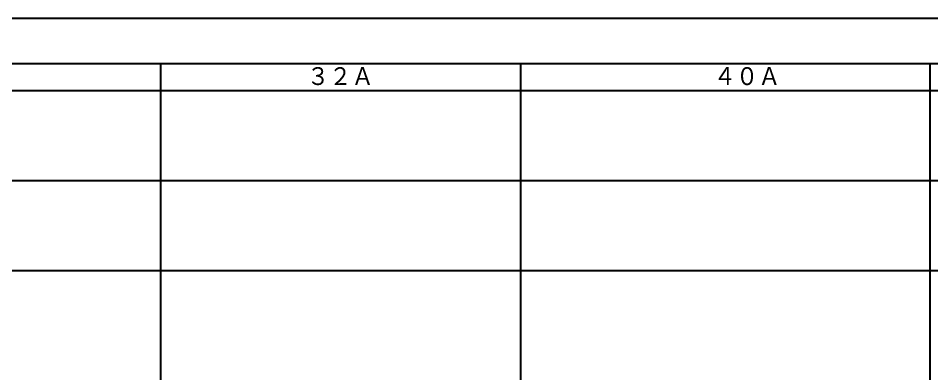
# Model space of a CAD drawing. Header units: millimetres. Extents: x 2090 to 42062, y -14812 to 2738.
# Drawn here: x 10470 to 12499, y 1019 to 1808 of the extents above; entities that cross this region are included whole.
import ezdxf

# ---------------------------------------------------------------- set-up
doc = ezdxf.new("R2010")
doc.units = ezdxf.units.MM
doc.layers.add('skeleton', color=7, linetype='Continuous')
doc.styles.get("Standard").update_dxf_attribs({"font": 'romans.shx', "bigfont": 'extfont.shx'})

msp = doc.modelspace()

# ---------------------------------------------------------------- linework, layer by layer
at = {"layer": 'skeleton'}
for p, q in [((8325.36, 1807.568), (21142.157, 1807.568)), ((8385.36, 1707.568), (21142.157, 1707.568)), ((10785.36, 1707.568), (10785.36, -7094.106)), ((11585.36, 1707.568), (11585.36, -7094.106)), ((12494.853, 1707.568), (12494.853, -7094.106)), ((8325.36, 1647.568), (21142.157, 1647.568)), ((8325.36, 1447.568), (21142.157, 1447.568)), ((8325.36, 1247.568), (21142.157, 1247.568))]:
    msp.add_line(p, q, dxfattribs=at)

# ---------------------------------------------------------------- texts
at = {"layer": 'skeleton', "char_height": 45, "attachment_point": 5}
for s, insert in [('３２Ａ', (11185.36, 1677.568)), ('４０Ａ', (12089.079, 1677.568))]:
    msp.add_mtext(s, dxfattribs=dict(at, insert=insert))

doc.saveas('drawing.dxf')
